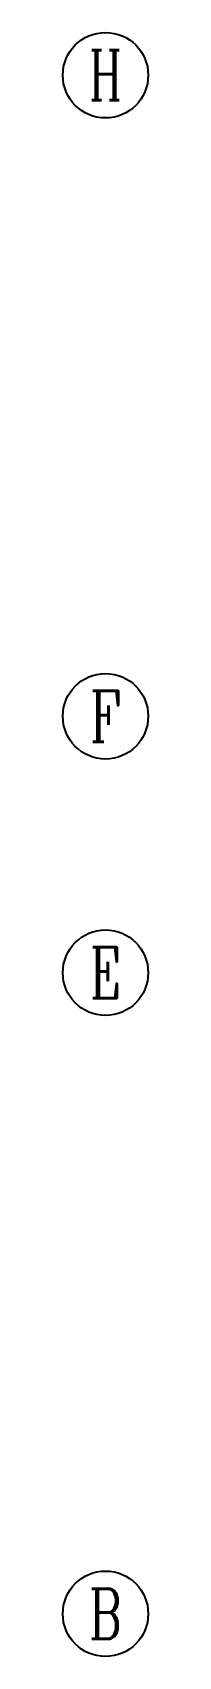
# Model space of a CAD drawing. Header units: millimetres. Extents: x -59809 to 114535, y 156 to 28464.
# Drawn here: x 229 to 1029, y 12264 to 27464 of the extents above; entities that cross this region are included whole.
import ezdxf
from ezdxf.enums import TextEntityAlignment as Align

# ---------------------------------------------------------------- set-up
doc = ezdxf.new("R2010")
doc.units = ezdxf.units.MM
doc.layers.add('AXIS', color=3, linetype='Continuous')
doc.layers.add('AXIS_TEXT', color=7, linetype='Continuous')
doc.styles.add('_TCH_AXIS', font='COMPLEX', dxfattribs={"bigfont": 'GBCBIG'})

msp = doc.modelspace()

# ---------------------------------------------------------------- linework, layer by layer
at = {"layer": 'AXIS'}
for centre in [(629.3, 27063.7), (629.3, 21063.7), (629.3, 18663.7), (629.3, 12663.7)]:
    msp.add_circle(centre, 400, dxfattribs=at)

# ---------------------------------------------------------------- texts
at = {"layer": 'AXIS_TEXT', "style": '_TCH_AXIS'}
for s, height, width, p, p2 in [('H', 465.9, 0.7, (473.9, 26830.7), (784.6, 26830.7)), ('F', 476.1, 0.8125, (481.9, 20825.6), (776.6, 20825.6)), ('E', 476.1, 0.8125, (481.9, 18425.6), (776.6, 18425.6)), ('B', 465.9, 0.823529, (473.9, 12430.7), (784.6, 12430.7))]:
    msp.add_text(s, height=height, dxfattribs=dict(at, width=width)).set_placement(p, p2, align=Align.FIT)

doc.saveas('drawing.dxf')
